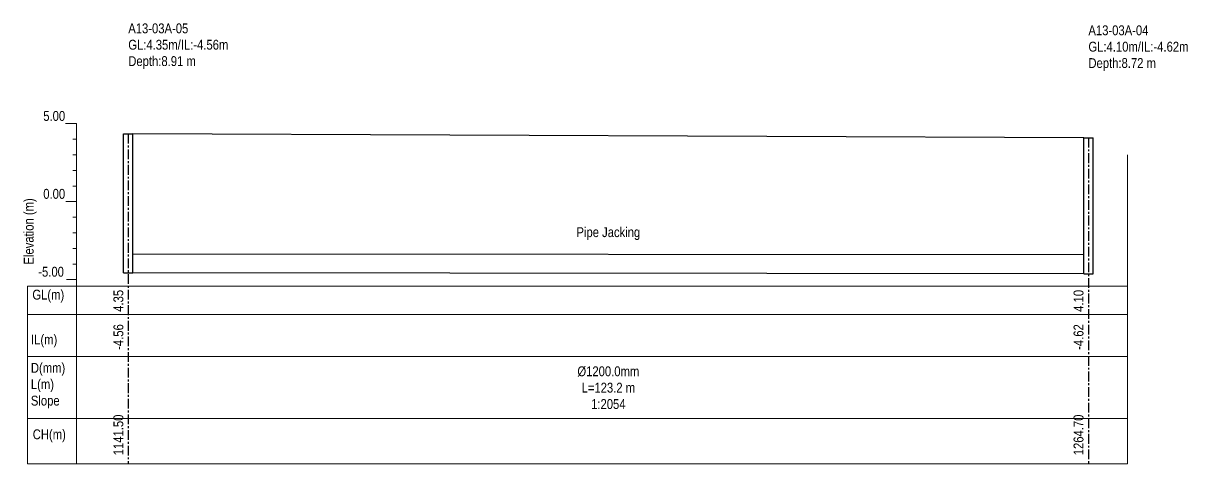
# Model space of a CAD drawing. Header units: metres. Extents: x -765 to 8757, y -99 to 211.
# Drawn here: x 3109.6 to 3259, y -33.6 to 22.9 of the extents above; entities that cross this region are included whole.
import ezdxf

# ---------------------------------------------------------------- set-up
doc = ezdxf.new("R2010")
doc.units = ezdxf.units.M
doc.header["$MEASUREMENT"] = 0
doc.linetypes.add('CENTER', pattern=[2, 1.25, -0.25, 0.25, -0.25])
doc.layers.add('PDF_PDF2_Geometry', color=253, linetype='Continuous', lineweight=9, true_color=0xababab)
doc.layers.add('PDF_Text', color=7, linetype='Continuous')
doc.layers.add('SM_PP_GRIDTEXT', color=7, linetype='Continuous', lineweight=5)
doc.styles.add('ALL', font='swissc.ttf')

# ---------------------------------------------------------------- blocks, each defined once
blk = doc.blocks.new('template')
at = {"layer": 'PDF_PDF2_Geometry'}
blk.add_line((0, 24.61), (0, 43.61), dxfattribs=at)
at = {"layer": 'SM_PP_GRIDTEXT'}
for p, q in [((0, 43.61), (-1.39, 43.61)), ((0, 0), (0, 43.61)), ((0, 41.61), (-0.46, 41.61)), ((0, 39.61), (-0.46, 39.61)), ((0, 37.61), (-0.46, 37.61)), ((0, 35.61), (-0.46, 35.61)), ((0, 33.61), (-1.37, 33.61)), ((0, 31.61), (-0.46, 31.61)), ((0, 29.61), (-0.46, 29.61)), ((0, 27.61), (-0.46, 27.61)), ((0, 25.61), (-0.46, 25.61)), ((-6.28, 22.76), (-6.28, 0)), ((0, 22.76), (-6.28, 22.76)), ((0, 23.61), (-1.3, 23.61)), ((-6.28, 19.12), (0, 19.12)), ((0, 13.73), (-6.28, 13.73)), ((-6.28, 0), (0, 0))]:
    blk.add_line(p, q, dxfattribs=at)
blk.add_lwpolyline([(-6.28, 5.78), (0, 5.78)], dxfattribs=at)
at = {"layer": 'PDF_Text', "char_height": 1.26, "attachment_point": 7, "style": 'ALL'}
for s, insert in [('5.00', (-4.26, 43.95)), ('0.00', (-4.26, 33.96)), ('-5.00', (-4.9, 23.97)), ('GL(m)', (-5.66, 20.67)), ('IL(m)', (-5.83, 14.91)), ('CH(m)', (-5.61, 2.76))]:
    blk.add_mtext(s, dxfattribs=dict(at, insert=insert))
at = {"layer": 'PDF_Text', "insert": (-5.12, 25.54), "char_height": 1.26, "attachment_point": 7, "rotation": 90, "style": 'ALL'}
blk.add_mtext('Elevation (m)', dxfattribs=at)
at = {"layer": 'PDF_Text', "insert": (-5.85, 7.08), "char_height": 1.26, "width": 12.5671, "attachment_point": 7, "style": 'ALL'}
blk.add_mtext('D(mm)\\P\\pxt2;L(m)\\P\\ptz;Slope', dxfattribs=at)

msp = doc.modelspace()

# ---------------------------------------------------------------- linework, layer by layer
for p, q in [((3245.7, -6.84), (3123.7, -6.72)), ((3245.7, -9.24), (3123.7, -9.12))]:
    msp.add_line(p, q)
at = {"layer": 'GROUND_ELEVATION', "color": 3}
msp.add_line((3245.7, 8.2), (3123.7, 8.7), dxfattribs=at)
at = {"layer": 'lines', "color": 8, "linetype": 'CENTER'}
for p, q in [((3123.1, 8.7), (3123.1, -33.61)), ((3246.3, 8.2), (3246.3, -33.61))]:
    msp.add_line(p, q, dxfattribs=at)
at = {"layer": 'Profile Manhole'}
for p, q in [((3122.5, -9.12), (3122.5, 8.7)), ((3122.5, 8.7), (3123.7, 8.7)), ((3123.7, -9.12), (3123.7, 8.7)), ((3245.7, -9.24), (3245.7, 8.2)), ((3245.7, 8.2), (3246.9, 8.2)), ((3246.9, -9.24), (3246.9, 8.2)), ((3122.5, -9.12), (3123.7, -9.12)), ((3245.7, -9.24), (3246.9, -9.24))]:
    msp.add_line(p, q, dxfattribs=at)
at = {"layer": 'SM_PP_GRIDTEXT'}
for p, q in [((3251.3, -33.6108), (3251.3, 6)), ((3116.4543, -10.8458), (3251.3, -10.8458)), ((3116.4543, -14.4882), (3251.3, -14.4882)), ((3116.4543, -19.878), (3251.3, -19.878)), ((3116.4543, -27.8324), (3251.3, -27.8324)), ((3116.4543, -33.6108), (3251.3, -33.6108))]:
    msp.add_line(p, q, dxfattribs=at)

# ---------------------------------------------------------------- block references
msp.add_blockref('template', (3116.4543, -33.6108))

# ---------------------------------------------------------------- texts
at = {"layer": 'ANNOTATION', "color": 7, "char_height": 1.26, "style": 'ALL'}
for s, insert, attachment_point in [('A13-03A-05\\PGL:4.35m/IL:-4.56m\\PDepth:8.91 m', (3123.1, 22.85), 1), ('A13-03A-04\\PGL:4.10m/IL:-4.62m\\PDepth:8.72 m', (3246.3, 22.6), 1), ('Pipe Jacking', (3184.7, -3.285), 2), ('Ø1200.0mm\\PL=123.2 m\\P1:2054', (3184.7, -21.13), 2)]:
    msp.add_mtext(s, dxfattribs=dict(at, insert=insert, attachment_point=attachment_point))
at = {"layer": 'PDF_text', "color": 7, "style": 'ALL'}
for s, p in [('4.35', (3122.46, -14.13)), ('4.10', (3245.66, -14.13)), ('-4.56', (3122.46, -19.01)), ('-4.62', (3245.66, -19.01)), ('1141.50', (3122.46, -32.53)), ('1264.70', (3245.66, -32.53))]:
    msp.add_text(s, height=1.26, rotation=90, dxfattribs=at).set_placement(p)

doc.saveas('drawing.dxf')
